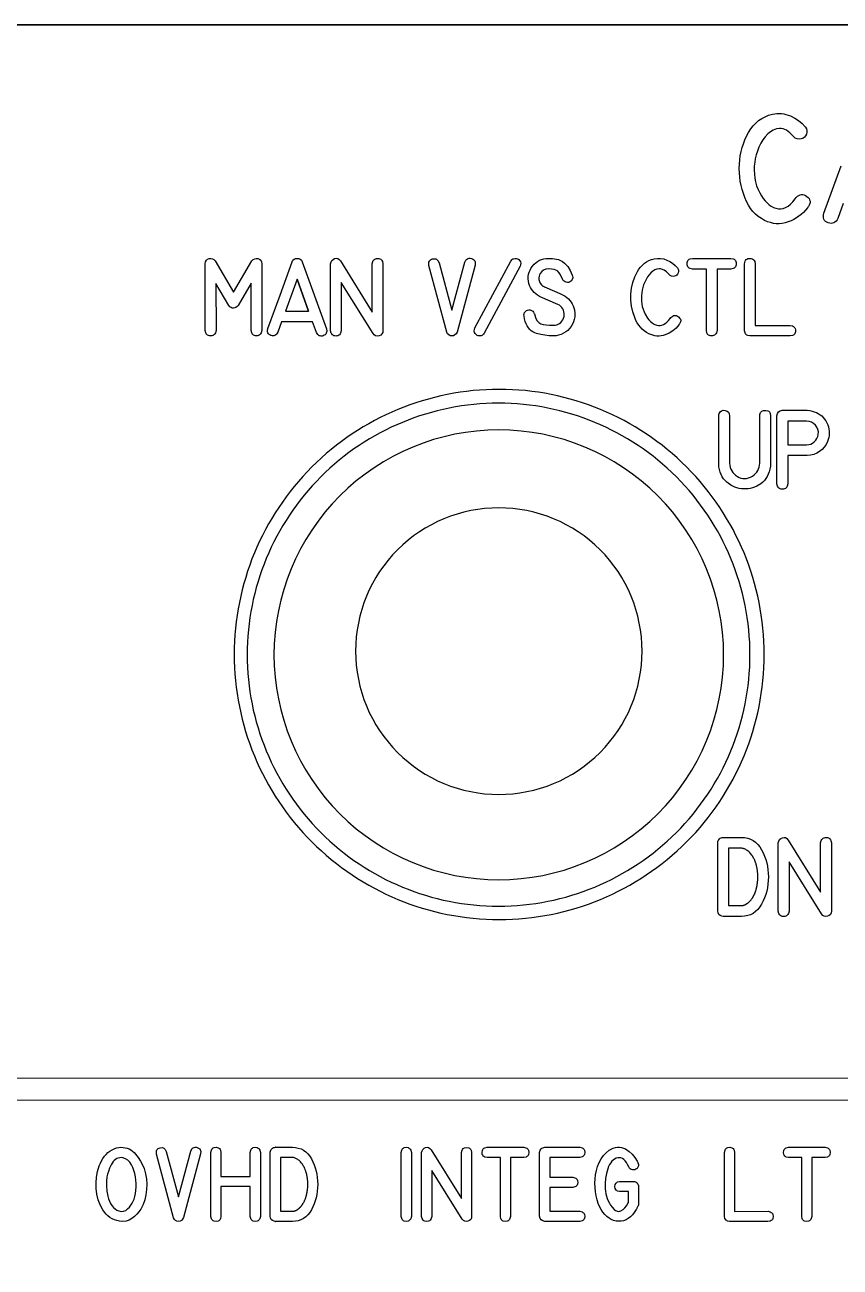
# Model space of a CAD drawing. Extents: x 27 to 704, y 10 to 614.
# Drawn here: x 385.4 to 419.2, y 89.8 to 141.4 of the extents above; entities that cross this region are included whole.
import ezdxf

# ---------------------------------------------------------------- set-up
doc = ezdxf.new("R2010")
doc.units = 0
for name, color, linetype in [('_BACKPANEL', 5, 'CONTINUOUS'), ('_ENGRAVING', 105, 'CONTINUOUS'), ('_TOPLAYER', 1, 'CONTINUOUS')]:
    doc.layers.add(name, color=color, linetype=linetype)

msp = doc.modelspace()

# ---------------------------------------------------------------- linework, layer by layer
at = {"layer": '_BACKPANEL'}
msp.add_lwpolyline([(526.256, 141.41), (526.256, 136.704), (526.256, 127.292), (526.256, 117.879), (526.256, 19.048), (526.256, 9.635), (203.984, 9.635), (203.984, 19.048), (203.984, 117.879), (203.984, 127.292), (203.984, 136.704), (203.984, 141.41)], close=True, dxfattribs=at)
msp.add_lwpolyline([(405.056, 121.357, 0.414214), (399.106, 115.407, 0.414214), (405.056, 109.457, 0.414214), (411.006, 115.407, 0.414214)], format="xyb", close=True, dxfattribs=at)
at = {"layer": '_ENGRAVING'}
for points in [[(417.915, 133.873), (417.895, 133.844), (417.884, 133.828), (417.875, 133.815), (417.796, 133.715), (417.71, 133.623), (417.619, 133.538), (417.522, 133.461), (417.418, 133.392), (417.309, 133.329), (417.194, 133.274), (417.073, 133.227), (416.949, 133.189), (416.826, 133.165), (416.703, 133.154), (416.58, 133.155), (416.458, 133.169), (416.336, 133.197), (416.215, 133.237), (416.095, 133.29), (415.959, 133.366), (415.833, 133.454), (415.716, 133.554), (415.609, 133.666), (415.511, 133.791), (415.422, 133.927), (415.343, 134.076), (415.272, 134.236), (415.212, 134.404), (415.16, 134.573), (415.118, 134.744), (415.085, 134.917), (415.061, 135.091), (415.047, 135.267), (415.042, 135.444), (415.047, 135.623), (415.061, 135.801), (415.085, 135.975), (415.118, 136.146), (415.16, 136.313), (415.212, 136.477), (415.274, 136.636), (415.345, 136.793), (415.426, 136.945), (415.517, 137.089), (415.617, 137.218), (415.727, 137.333), (415.846, 137.435), (415.975, 137.522), (416.114, 137.595), (416.262, 137.654), (416.42, 137.699), (416.514, 137.717), (416.608, 137.727), (416.701, 137.73), (416.795, 137.725), (416.888, 137.712), (416.981, 137.691), (417.168, 137.627), (417.346, 137.539), (417.507, 137.435), (417.651, 137.315), (417.779, 137.179), (417.79, 137.164), (417.831, 137.095), (417.852, 137.023), (417.853, 136.948), (417.833, 136.87), (417.796, 136.798), (417.747, 136.741), (417.686, 136.698), (417.612, 136.671), (417.528, 136.66), (417.447, 136.674), (417.369, 136.712), (417.295, 136.773), (417.147, 136.925), (417.074, 136.983), (417.002, 137.031), (416.93, 137.067), (416.859, 137.092), (416.789, 137.106), (416.719, 137.108), (416.585, 137.089), (416.457, 137.044), (416.337, 136.975), (416.224, 136.88), (416.119, 136.766), (416.024, 136.636), (415.937, 136.491), (415.86, 136.331), (415.795, 136.167), (415.743, 136.007), (415.706, 135.853), (415.682, 135.704), (415.667, 135.541), (415.664, 135.378), (415.671, 135.214), (415.69, 135.05), (415.72, 134.887), (415.764, 134.73), (415.821, 134.578), (415.892, 134.43), (415.961, 134.309), (416.034, 134.2), (416.112, 134.102), (416.194, 134.017), (416.281, 133.943), (416.372, 133.881), (416.467, 133.831), (416.566, 133.793), (416.668, 133.771), (416.769, 133.77), (416.869, 133.788), (416.969, 133.827), (417.068, 133.885), (417.167, 133.964), (417.265, 134.063), (417.362, 134.183), (417.404, 134.241), (417.457, 134.292), (417.511, 134.331), (417.565, 134.356), (417.62, 134.369), (417.676, 134.368), (417.732, 134.355), (417.789, 134.328), (417.847, 134.289), (417.899, 134.242), (417.939, 134.194), (417.966, 134.144), (417.981, 134.093), (417.983, 134.04), (417.973, 133.986), (417.95, 133.93)], [(395.211, 128.714), (395.184, 128.618), (395.164, 128.58), (395.138, 128.549), (395.108, 128.525), (395.073, 128.508), (395.033, 128.498), (394.989, 128.495), (394.944, 128.498), (394.904, 128.509), (394.869, 128.526), (394.839, 128.55), (394.814, 128.581), (394.794, 128.618), (394.768, 128.714), (394.768, 130.679), (394.228, 129.756), (394.183, 129.71), (394.136, 129.677), (394.087, 129.656), (394.035, 129.647), (393.983, 129.652), (393.935, 129.672), (393.889, 129.706), (393.845, 129.756), (393.309, 130.675), (393.311, 128.714), (393.287, 128.618), (393.267, 128.581), (393.241, 128.55), (393.21, 128.526), (393.173, 128.509), (393.131, 128.499), (393.083, 128.496), (393.036, 128.5), (392.994, 128.51), (392.958, 128.527), (392.928, 128.551), (392.903, 128.582), (392.885, 128.619), (392.865, 128.714), (392.865, 131.493), (392.88, 131.574), (392.911, 131.637), (392.959, 131.682), (393.024, 131.709), (393.095, 131.716), (393.161, 131.702), (393.222, 131.666), (393.279, 131.609), (394.036, 130.308), (394.801, 131.609), (394.857, 131.666), (394.918, 131.702), (394.983, 131.716), (395.053, 131.708), (395.117, 131.681), (395.165, 131.636), (395.196, 131.574), (395.211, 131.493)], [(395.464, 128.797), (395.968, 130.184), (396.474, 131.571), (396.506, 131.634), (396.551, 131.679), (396.609, 131.707), (396.68, 131.716), (396.751, 131.708), (396.809, 131.681), (396.855, 131.635), (396.888, 131.571), (397.896, 128.79), (397.906, 128.688), (397.899, 128.645), (397.886, 128.607), (397.866, 128.574), (397.838, 128.545), (397.803, 128.522), (397.761, 128.503), (397.717, 128.491), (397.675, 128.487), (397.636, 128.492), (397.599, 128.504), (397.565, 128.525), (397.534, 128.553), (397.479, 128.635), (397.317, 129.085), (396.035, 129.085), (395.878, 128.646), (395.822, 128.564), (395.79, 128.535), (395.756, 128.515), (395.718, 128.503), (395.679, 128.499), (395.636, 128.504), (395.591, 128.517), (395.549, 128.536), (395.514, 128.56), (395.486, 128.588), (395.466, 128.621), (395.454, 128.658), (395.45, 128.7)], [(400.242, 128.711), (400.232, 128.636), (400.202, 128.576), (400.152, 128.531), (400.082, 128.501), (400.006, 128.49), (399.94, 128.502), (399.883, 128.537), (399.834, 128.594), (398.512, 130.714), (398.512, 128.711), (398.485, 128.615), (398.465, 128.577), (398.439, 128.546), (398.409, 128.522), (398.374, 128.504), (398.334, 128.494), (398.29, 128.491), (398.245, 128.494), (398.205, 128.504), (398.17, 128.522), (398.14, 128.546), (398.115, 128.577), (398.095, 128.615), (398.069, 128.711), (398.069, 131.49), (398.088, 131.564), (398.122, 131.625), (398.172, 131.672), (398.236, 131.705), (398.305, 131.719), (398.368, 131.707), (398.425, 131.67), (398.476, 131.608), (399.798, 129.485), (399.798, 131.49), (399.823, 131.588), (399.844, 131.626), (399.87, 131.658), (399.901, 131.682), (399.938, 131.699), (399.98, 131.709), (400.027, 131.712), (400.074, 131.708), (400.115, 131.697), (400.15, 131.68), (400.18, 131.655), (400.204, 131.624), (400.222, 131.586), (400.242, 131.49)], [(402.146, 131.419), (402.145, 131.52), (402.155, 131.562), (402.171, 131.599), (402.195, 131.631), (402.225, 131.657), (402.262, 131.677), (402.306, 131.693), (402.352, 131.701), (402.394, 131.702), (402.433, 131.694), (402.468, 131.678), (402.5, 131.654), (402.529, 131.622), (402.576, 131.534), (403.106, 129.57), (403.64, 131.553), (403.687, 131.642), (403.716, 131.674), (403.749, 131.698), (403.785, 131.713), (403.825, 131.719), (403.869, 131.718), (403.916, 131.708), (403.962, 131.691), (404, 131.669), (404.03, 131.643), (404.053, 131.611), (404.068, 131.575), (404.075, 131.534), (404.068, 131.438), (403.319, 128.657), (403.282, 128.586), (403.234, 128.536), (403.176, 128.505), (403.108, 128.495), (403.039, 128.504), (402.98, 128.533), (402.931, 128.582), (402.892, 128.651)], [(405.552, 131.601), (405.604, 131.669), (405.634, 131.689), (405.666, 131.701), (405.74, 131.716), (405.795, 131.71), (405.844, 131.692), (405.888, 131.661), (405.928, 131.619), (405.956, 131.568), (405.967, 131.512), (405.96, 131.453), (405.936, 131.389), (404.45, 128.607), (404.424, 128.57), (404.383, 128.532), (404.326, 128.503), (404.254, 128.494), (404.2, 128.5), (404.152, 128.518), (404.11, 128.549), (404.073, 128.591), (404.047, 128.643), (404.037, 128.699), (404.041, 128.76), (404.06, 128.826)], [(407.682, 130.209), (407.707, 130.198), (407.735, 130.184), (407.76, 130.17), (407.785, 130.155), (407.811, 130.14), (407.885, 130.086), (407.952, 130.028), (408.011, 129.964), (408.063, 129.896), (408.107, 129.822), (408.144, 129.744), (408.174, 129.661), (408.196, 129.573), (408.213, 129.43), (408.209, 129.282), (408.19, 129.177), (408.159, 129.076), (408.115, 128.979), (408.058, 128.886), (407.992, 128.801), (407.917, 128.725), (407.835, 128.66), (407.745, 128.605), (407.642, 128.559), (407.538, 128.525), (407.432, 128.505), (407.324, 128.498), (407.144, 128.504), (406.968, 128.522), (406.795, 128.551), (406.627, 128.592), (406.547, 128.62), (406.473, 128.659), (406.405, 128.706), (406.343, 128.764), (406.287, 128.832), (406.237, 128.909), (406.192, 128.996), (406.154, 129.093), (406.125, 129.2), (406.103, 129.31), (406.098, 129.365), (406.106, 129.417), (406.126, 129.465), (406.159, 129.51), (406.201, 129.547), (406.248, 129.57), (406.3, 129.58), (406.357, 129.576), (406.414, 129.557), (406.462, 129.525), (406.501, 129.48), (406.53, 129.422), (406.535, 129.408), (406.579, 129.254), (406.638, 129.135), (406.673, 129.089), (406.711, 129.051), (406.753, 129.021), (406.798, 129), (406.901, 128.972), (407.023, 128.952), (407.163, 128.942), (407.321, 128.941), (407.395, 128.945), (407.463, 128.959), (407.525, 128.981), (407.581, 129.013), (407.631, 129.054), (407.675, 129.103), (407.713, 129.162), (407.745, 129.23), (407.764, 129.295), (407.774, 129.362), (407.772, 129.429), (407.76, 129.498), (407.739, 129.565), (407.709, 129.626), (407.67, 129.681), (407.623, 129.731), (407.571, 129.769), (407.504, 129.804), (406.775, 130.124), (406.752, 130.136), (406.667, 130.186), (406.59, 130.241), (406.522, 130.3), (406.462, 130.365), (406.411, 130.435), (406.368, 130.509), (406.334, 130.589), (406.308, 130.673), (406.287, 130.772), (406.278, 130.869), (406.279, 130.964), (406.292, 131.055), (406.316, 131.144), (406.351, 131.231), (406.398, 131.315), (406.455, 131.396), (406.521, 131.471), (406.591, 131.536), (406.667, 131.591), (406.747, 131.636), (406.833, 131.671), (406.923, 131.696), (407.018, 131.711), (407.118, 131.716), (407.291, 131.712), (407.455, 131.681), (407.534, 131.661), (407.614, 131.63), (407.707, 131.579), (407.789, 131.52), (407.859, 131.451), (407.918, 131.375), (408.018, 131.206), (408.108, 131.024), (408.122, 130.983), (408.127, 130.909), (408.106, 130.843), (408.067, 130.783), (408.034, 130.755), (407.992, 130.731), (407.948, 130.717), (407.903, 130.714), (407.855, 130.72), (407.809, 130.736), (407.769, 130.763), (407.734, 130.799), (407.705, 130.846), (407.618, 131.033), (407.562, 131.12), (407.488, 131.191), (407.421, 131.228), (407.35, 131.254), (407.247, 131.271), (407.103, 131.276), (407.003, 131.263), (406.917, 131.228), (406.842, 131.172), (406.78, 131.093), (406.748, 131.034), (406.728, 130.972), (406.72, 130.906), (406.723, 130.837), (406.742, 130.754), (406.775, 130.682), (406.824, 130.619), (406.887, 130.566), (406.901, 130.556), (406.919, 130.546), (406.936, 130.538), (406.955, 130.53)], [(412.564, 128.997), (412.55, 128.977), (412.542, 128.966), (412.535, 128.956), (412.419, 128.821), (412.286, 128.707), (412.136, 128.614), (411.97, 128.542), (411.882, 128.515), (411.795, 128.498), (411.709, 128.49), (411.622, 128.491), (411.536, 128.501), (411.45, 128.521), (411.365, 128.549), (411.28, 128.587), (411.184, 128.64), (411.095, 128.702), (411.013, 128.773), (410.937, 128.852), (410.868, 128.939), (410.806, 129.036), (410.75, 129.14), (410.7, 129.254), (410.621, 129.491), (410.568, 129.733), (410.541, 129.98), (410.541, 130.232), (410.568, 130.48), (410.621, 130.718), (410.701, 130.946), (410.809, 131.164), (410.872, 131.265), (410.943, 131.356), (411.02, 131.438), (411.105, 131.509), (411.196, 131.571), (411.293, 131.622), (411.398, 131.664), (411.51, 131.696), (411.642, 131.716), (411.774, 131.714), (411.905, 131.69), (412.037, 131.645), (412.162, 131.583), (412.276, 131.51), (412.378, 131.425), (412.468, 131.329), (412.476, 131.318), (412.505, 131.27), (412.519, 131.219), (412.52, 131.166), (412.506, 131.111), (412.48, 131.06), (412.445, 131.02), (412.402, 130.99), (412.35, 130.97), (412.29, 130.963), (412.233, 130.973), (412.179, 130.999), (412.126, 131.043), (412.022, 131.15), (411.919, 131.225), (411.819, 131.268), (411.769, 131.277), (411.72, 131.279), (411.625, 131.265), (411.536, 131.234), (411.451, 131.185), (411.371, 131.118), (411.297, 131.037), (411.23, 130.946), (411.169, 130.844), (411.115, 130.731), (411.068, 130.615), (411.032, 130.503), (411.005, 130.394), (410.989, 130.289), (410.978, 130.174), (410.976, 130.059), (410.981, 129.943), (410.994, 129.827), (411.016, 129.713), (411.047, 129.602), (411.087, 129.495), (411.137, 129.391), (411.237, 129.228), (411.292, 129.159), (411.35, 129.099), (411.411, 129.047), (411.475, 129.003), (411.542, 128.968), (411.613, 128.941), (411.684, 128.926), (411.755, 128.925), (411.826, 128.938), (411.896, 128.965), (411.966, 129.006), (412.036, 129.062), (412.105, 129.132), (412.174, 129.216), (412.203, 129.257), (412.278, 129.32), (412.317, 129.338), (412.355, 129.347), (412.395, 129.347), (412.435, 129.337), (412.475, 129.319), (412.516, 129.291), (412.58, 129.224), (412.6, 129.189), (412.61, 129.152), (412.612, 129.115), (412.604, 129.077)], [(413.677, 128.714), (413.677, 131.273), (413.1, 131.273), (413.003, 131.293), (412.966, 131.312), (412.935, 131.336), (412.911, 131.367), (412.894, 131.403), (412.884, 131.446), (412.88, 131.494), (412.884, 131.542), (412.894, 131.584), (412.912, 131.62), (412.936, 131.651), (412.966, 131.676), (413.004, 131.695), (413.1, 131.716), (414.697, 131.716), (414.792, 131.696), (414.829, 131.677), (414.86, 131.652), (414.884, 131.621), (414.901, 131.584), (414.911, 131.542), (414.915, 131.494), (414.912, 131.445), (414.901, 131.403), (414.884, 131.366), (414.861, 131.336), (414.83, 131.311), (414.792, 131.292), (414.697, 131.273), (414.121, 131.273), (414.121, 128.714), (414.093, 128.617), (414.071, 128.578), (414.045, 128.547), (414.013, 128.523), (413.977, 128.506), (413.935, 128.497), (413.889, 128.494), (413.843, 128.498), (413.802, 128.509), (413.767, 128.526), (413.738, 128.55), (413.714, 128.581), (413.696, 128.619)], [(415.483, 128.492), (415.396, 128.511), (415.36, 128.529), (415.33, 128.553), (415.305, 128.584), (415.284, 128.62), (415.259, 128.711), (415.259, 131.493), (415.286, 131.592), (415.307, 131.63), (415.333, 131.662), (415.364, 131.686), (415.401, 131.703), (415.442, 131.713), (415.489, 131.715), (415.535, 131.711), (415.576, 131.7), (415.611, 131.682), (415.641, 131.658), (415.665, 131.627), (415.683, 131.589), (415.703, 131.493), (415.703, 128.931), (417.155, 128.933), (417.253, 128.909), (417.291, 128.889), (417.322, 128.864), (417.346, 128.833), (417.363, 128.796), (417.373, 128.754), (417.376, 128.707), (417.372, 128.66), (417.361, 128.618), (417.344, 128.583), (417.319, 128.553), (417.288, 128.529), (417.25, 128.511), (417.154, 128.492)], [(397.157, 129.528), (396.678, 130.849), (396.197, 129.528)], [(396.678, 130.849), (397.157, 129.528)], [(416.344, 123.211), (416.344, 123.179), (416.337, 123.083), (416.316, 122.964), (416.287, 122.854), (416.249, 122.752), (416.203, 122.657), (416.149, 122.571), (416.086, 122.493), (416.015, 122.423), (415.936, 122.36), (415.766, 122.26), (415.679, 122.221), (415.59, 122.19), (415.5, 122.166), (415.409, 122.151), (415.316, 122.143), (415.222, 122.143), (415.129, 122.15), (415.037, 122.166), (414.947, 122.189), (414.859, 122.219), (414.774, 122.258), (414.69, 122.304), (414.529, 122.419), (414.455, 122.488), (414.39, 122.564), (414.333, 122.648), (414.286, 122.739), (414.248, 122.838), (414.219, 122.944), (414.199, 123.058), (414.187, 123.179), (414.187, 123.211), (414.187, 125.183), (414.192, 125.229), (414.205, 125.269), (414.25, 125.341), (414.307, 125.387), (414.377, 125.407), (414.46, 125.402), (414.538, 125.375), (414.594, 125.33), (414.627, 125.266), (414.638, 125.183), (414.638, 123.211), (414.649, 123.122), (414.668, 123.038), (414.695, 122.961), (414.731, 122.889), (414.776, 122.823), (414.83, 122.763), (414.892, 122.709), (414.962, 122.66), (415.038, 122.621), (415.114, 122.593), (415.192, 122.577), (415.27, 122.573), (415.349, 122.581), (415.43, 122.601), (415.511, 122.633), (415.593, 122.676), (415.663, 122.724), (415.722, 122.777), (415.772, 122.837), (415.812, 122.904), (415.843, 122.975), (415.867, 123.05), (415.884, 123.128), (415.894, 123.211), (415.894, 125.183), (415.897, 125.226), (415.926, 125.311), (415.949, 125.344), (415.976, 125.369), (416.009, 125.388), (416.047, 125.4), (416.139, 125.404), (416.229, 125.383), (416.264, 125.364), (416.293, 125.339), (416.315, 125.309), (416.331, 125.272), (416.344, 125.183)], [(417.837, 125.407), (417.867, 125.407), (417.968, 125.396), (418.064, 125.377), (418.156, 125.349), (418.245, 125.314), (418.325, 125.272), (418.398, 125.224), (418.466, 125.17), (418.528, 125.109), (418.583, 125.042), (418.633, 124.969), (418.676, 124.89), (418.714, 124.804), (418.744, 124.715), (418.765, 124.628), (418.778, 124.54), (418.782, 124.453), (418.777, 124.367), (418.763, 124.281), (418.741, 124.196), (418.71, 124.111), (418.647, 123.985), (418.57, 123.873), (418.479, 123.776), (418.374, 123.693), (418.259, 123.626), (418.136, 123.575), (418.006, 123.541), (417.867, 123.524), (417.837, 123.523), (417.059, 123.523), (417.059, 122.356), (417.034, 122.258), (417.014, 122.219), (416.988, 122.187), (416.957, 122.163), (416.921, 122.145), (416.879, 122.134), (416.832, 122.131), (416.785, 122.134), (416.744, 122.145), (416.708, 122.163), (416.677, 122.187), (416.651, 122.219), (416.631, 122.258), (416.607, 122.356), (416.607, 125.183), (416.629, 125.271), (416.672, 125.338), (416.734, 125.383), (416.818, 125.407), (416.832, 125.407)], [(417.837, 124.956), (417.059, 124.956), (417.059, 123.975), (417.837, 123.975), (417.925, 123.983), (418.009, 124.006), (418.087, 124.044), (418.159, 124.097), (418.222, 124.161), (418.27, 124.234), (418.304, 124.313), (418.323, 124.401), (418.327, 124.508), (418.308, 124.608), (418.267, 124.702), (418.205, 124.789), (418.127, 124.862), (418.039, 124.914), (417.943, 124.946)], [(414.375, 107.672), (415.129, 107.672), (415.265, 107.664), (415.392, 107.64), (415.511, 107.6), (415.621, 107.544), (415.722, 107.472), (415.814, 107.384), (415.897, 107.28), (415.971, 107.16), (416.037, 107.03), (416.094, 106.897), (416.142, 106.761), (416.182, 106.621), (416.212, 106.479), (416.234, 106.333), (416.247, 106.184), (416.252, 106.032), (416.247, 105.88), (416.234, 105.731), (416.212, 105.585), (416.181, 105.443), (416.142, 105.303), (416.094, 105.167), (416.037, 105.034), (415.971, 104.905), (415.896, 104.784), (415.813, 104.68), (415.721, 104.592), (415.62, 104.52), (415.51, 104.464), (415.392, 104.424), (415.265, 104.4), (415.129, 104.392), (414.375, 104.392), (414.378, 104.392), (414.375, 104.392), (414.317, 104.402), (414.244, 104.43), (414.192, 104.476), (414.162, 104.539), (414.152, 104.619), (414.15, 104.619), (414.152, 107.448), (414.15, 107.461), (414.157, 107.503), (414.17, 107.542), (414.191, 107.578), (414.22, 107.61), (414.254, 107.637), (414.292, 107.657), (414.332, 107.668), (414.376, 107.672)], [(418.872, 104.613), (418.862, 104.537), (418.831, 104.475), (418.781, 104.43), (418.709, 104.399), (418.633, 104.388), (418.565, 104.4), (418.507, 104.436), (418.457, 104.495), (417.112, 106.652), (417.112, 104.613), (417.084, 104.515), (417.063, 104.476), (417.038, 104.445), (417.007, 104.42), (416.971, 104.403), (416.931, 104.392), (416.885, 104.389), (416.84, 104.392), (416.799, 104.403), (416.764, 104.42), (416.733, 104.445), (416.708, 104.476), (416.687, 104.515), (416.66, 104.613), (416.66, 107.441), (416.68, 107.518), (416.715, 107.58), (416.765, 107.627), (416.831, 107.661), (416.901, 107.675), (416.965, 107.663), (417.023, 107.625), (417.075, 107.562), (418.42, 105.401), (418.42, 107.441), (418.446, 107.542), (418.467, 107.581), (418.494, 107.613), (418.526, 107.637), (418.563, 107.655), (418.605, 107.665), (418.653, 107.668), (418.701, 107.664), (418.743, 107.653), (418.779, 107.635), (418.809, 107.61), (418.834, 107.578), (418.852, 107.54), (418.872, 107.441)], [(415.129, 104.844), (415.135, 104.844), (415.143, 104.844), (415.149, 104.844), (415.156, 104.845), (415.163, 104.846), (415.172, 104.847), (415.179, 104.848), (415.187, 104.848), (415.193, 104.849), (415.201, 104.85), (415.214, 104.853), (415.22, 104.856), (415.228, 104.86), (415.236, 104.86), (415.244, 104.863), (415.251, 104.864), (415.259, 104.868), (415.273, 104.874), (415.289, 104.88), (415.296, 104.883), (415.304, 104.887), (415.316, 104.895), (415.332, 104.903), (415.339, 104.907), (415.347, 104.913), (415.361, 104.922), (415.368, 104.926), (415.377, 104.932), (415.384, 104.937), (415.392, 104.943), (415.398, 104.947), (415.406, 104.953), (415.422, 104.965), (415.435, 104.978), (415.441, 104.985), (415.449, 104.993), (415.456, 104.999), (415.464, 105.007), (415.478, 105.02), (415.485, 105.026), (415.493, 105.034), (415.499, 105.041), (415.507, 105.05), (415.52, 105.066), (415.534, 105.084), (415.547, 105.102), (415.553, 105.11), (415.561, 105.119), (415.567, 105.129), (415.574, 105.138), (415.58, 105.149), (415.587, 105.159), (415.6, 105.178), (415.606, 105.189), (415.613, 105.199), (415.618, 105.21), (415.626, 105.22), (415.635, 105.241), (415.641, 105.252), (415.648, 105.265), (415.654, 105.275), (415.661, 105.287), (415.665, 105.299), (415.67, 105.311), (415.682, 105.335), (415.693, 105.361), (415.697, 105.373), (415.702, 105.387), (415.706, 105.399), (415.712, 105.414), (415.72, 105.439), (415.724, 105.452), (415.73, 105.467), (415.738, 105.494), (415.747, 105.521), (415.75, 105.535), (415.754, 105.55), (415.757, 105.564), (415.762, 105.579), (415.764, 105.591), (415.768, 105.606), (415.773, 105.636), (415.775, 105.65), (415.779, 105.665), (415.781, 105.679), (415.784, 105.694), (415.789, 105.725), (415.791, 105.739), (415.795, 105.755), (415.798, 105.785), (415.799, 105.799), (415.802, 105.816), (415.805, 105.846), (415.807, 105.877), (415.808, 105.909), (415.81, 105.939), (415.811, 105.954), (415.813, 105.971), (415.814, 105.985), (415.815, 106.002), (415.815, 106.016), (415.815, 106.032), (415.815, 106.047), (415.815, 106.062), (415.814, 106.078), (415.813, 106.095), (415.813, 106.109), (415.813, 106.125), (415.81, 106.157), (415.808, 106.186), (415.805, 106.219), (415.803, 106.248), (415.8, 106.279), (415.798, 106.293), (415.797, 106.309), (415.79, 106.34), (415.787, 106.353), (415.786, 106.368), (415.781, 106.399), (415.776, 106.429), (415.768, 106.458), (415.763, 106.485), (415.758, 106.499), (415.755, 106.514), (415.75, 106.528), (415.747, 106.543), (415.739, 106.57), (415.731, 106.597), (415.726, 106.609), (415.722, 106.623), (415.712, 106.65), (415.702, 106.676), (415.697, 106.688), (415.693, 106.702), (415.686, 106.713), (415.682, 106.726), (415.67, 106.75), (415.661, 106.772), (415.65, 106.796), (415.643, 106.806), (415.638, 106.817), (415.626, 106.839), (415.613, 106.86), (415.606, 106.871), (415.6, 106.881), (415.587, 106.9), (415.581, 106.91), (415.576, 106.919), (415.549, 106.956), (415.523, 106.991), (415.494, 107.023), (415.465, 107.054), (415.438, 107.081), (415.408, 107.105), (415.377, 107.129), (415.347, 107.15), (415.318, 107.168), (415.289, 107.182), (415.259, 107.193), (415.228, 107.204), (415.214, 107.208), (415.201, 107.214), (415.172, 107.219), (415.143, 107.22), (415.135, 107.22), (415.129, 107.22), (414.6, 107.22), (414.6, 104.844)], [(390.324, 93.921), (390.383, 93.711), (390.42, 93.497), (390.435, 93.279), (390.429, 93.057), (390.401, 92.838), (390.35, 92.629), (390.278, 92.429), (390.183, 92.239), (390.11, 92.129), (390.025, 92.027), (389.927, 91.933), (389.818, 91.849), (389.699, 91.781), (389.574, 91.74), (389.443, 91.725), (389.307, 91.736), (389.196, 91.761), (389.092, 91.795), (388.995, 91.84), (388.905, 91.894), (388.821, 91.959), (388.744, 92.033), (388.673, 92.117), (388.609, 92.211), (388.501, 92.414), (388.419, 92.628), (388.363, 92.854), (388.332, 93.091), (388.327, 93.332), (388.347, 93.569), (388.392, 93.804), (388.463, 94.036), (388.507, 94.147), (388.558, 94.25), (388.615, 94.345), (388.678, 94.433), (388.748, 94.512), (388.823, 94.584), (388.905, 94.648), (388.993, 94.704), (389.082, 94.749), (389.174, 94.781), (389.268, 94.8), (389.364, 94.807), (389.454, 94.802), (389.54, 94.789), (389.622, 94.767), (389.7, 94.737), (389.773, 94.698), (389.842, 94.65), (389.907, 94.593), (389.968, 94.528), (390.078, 94.385), (390.174, 94.237), (390.256, 94.082)], [(390.835, 94.523), (390.834, 94.619), (390.843, 94.659), (390.859, 94.695), (390.882, 94.725), (390.91, 94.75), (390.988, 94.784), (391.072, 94.793), (391.109, 94.785), (391.143, 94.77), (391.174, 94.747), (391.201, 94.717), (391.246, 94.632), (391.752, 92.756), (392.262, 94.65), (392.307, 94.736), (392.335, 94.766), (392.366, 94.789), (392.401, 94.803), (392.439, 94.81), (392.481, 94.808), (392.526, 94.798), (392.606, 94.762), (392.635, 94.736), (392.656, 94.707), (392.671, 94.672), (392.678, 94.633), (392.671, 94.541), (391.955, 91.885), (391.92, 91.817), (391.875, 91.768), (391.819, 91.739), (391.754, 91.729), (391.688, 91.738), (391.632, 91.766), (391.585, 91.813), (391.548, 91.879)], [(393.093, 91.936), (393.093, 94.593), (393.119, 94.688), (393.139, 94.725), (393.164, 94.755), (393.194, 94.778), (393.228, 94.794), (393.313, 94.806), (393.396, 94.791), (393.429, 94.774), (393.458, 94.751), (393.48, 94.721), (393.498, 94.685), (393.517, 94.593), (393.517, 93.6), (394.727, 93.6), (394.727, 94.593), (394.752, 94.686), (394.772, 94.722), (394.796, 94.752), (394.825, 94.776), (394.858, 94.792), (394.94, 94.806), (395.021, 94.793), (395.055, 94.776), (395.084, 94.753), (395.108, 94.723), (395.128, 94.687), (395.154, 94.593), (395.154, 91.936), (395.128, 91.843), (395.108, 91.807), (395.084, 91.777), (395.055, 91.754), (395.021, 91.737), (394.94, 91.725), (394.858, 91.738), (394.825, 91.755), (394.796, 91.778), (394.772, 91.807), (394.752, 91.844), (394.727, 91.936), (394.727, 93.173), (393.517, 93.173), (393.517, 91.936), (393.498, 91.845), (393.48, 91.809), (393.458, 91.779), (393.429, 91.756), (393.396, 91.74), (393.313, 91.725), (393.228, 91.737), (393.194, 91.753), (393.164, 91.776), (393.139, 91.806), (393.119, 91.843)], [(395.773, 94.807), (396.481, 94.807), (396.609, 94.799), (396.728, 94.777), (396.84, 94.739), (396.943, 94.686), (397.037, 94.619), (397.124, 94.536), (397.202, 94.438), (397.272, 94.326), (397.333, 94.204), (397.387, 94.079), (397.432, 93.951), (397.469, 93.821), (397.498, 93.687), (397.518, 93.55), (397.531, 93.41), (397.535, 93.267), (397.531, 93.125), (397.518, 92.985), (397.498, 92.848), (397.469, 92.714), (397.432, 92.584), (397.386, 92.456), (397.333, 92.331), (397.271, 92.209), (397.201, 92.097), (397.123, 91.999), (397.036, 91.916), (396.942, 91.849), (396.839, 91.796), (396.728, 91.758), (396.609, 91.736), (396.481, 91.728), (395.773, 91.728), (395.776, 91.728), (395.773, 91.728), (395.719, 91.737), (395.651, 91.764), (395.602, 91.807), (395.573, 91.866), (395.564, 91.942), (395.563, 91.942), (395.564, 94.596), (395.563, 94.608), (395.568, 94.648), (395.581, 94.685), (395.601, 94.718), (395.628, 94.749), (395.66, 94.774), (395.695, 94.792), (395.733, 94.803), (395.775, 94.807)], [(401.423, 91.936), (401.398, 91.843), (401.378, 91.807), (401.353, 91.777), (401.324, 91.754), (401.29, 91.737), (401.209, 91.725), (401.128, 91.738), (401.094, 91.755), (401.065, 91.778), (401.041, 91.807), (401.022, 91.844), (400.996, 91.936), (400.996, 94.593), (401.022, 94.686), (401.041, 94.722), (401.065, 94.752), (401.094, 94.776), (401.128, 94.792), (401.209, 94.806), (401.29, 94.793), (401.324, 94.776), (401.353, 94.753), (401.378, 94.723), (401.398, 94.687), (401.423, 94.593)], [(403.926, 91.936), (403.917, 91.864), (403.888, 91.807), (403.84, 91.764), (403.773, 91.735), (403.701, 91.725), (403.638, 91.736), (403.583, 91.769), (403.537, 91.824), (402.274, 93.849), (402.274, 91.936), (402.248, 91.844), (402.204, 91.778), (402.176, 91.755), (402.142, 91.738), (402.061, 91.725), (401.981, 91.738), (401.948, 91.755), (401.919, 91.778), (401.875, 91.844), (401.85, 91.936), (401.85, 94.59), (401.869, 94.662), (401.902, 94.72), (401.949, 94.765), (402.01, 94.796), (402.076, 94.809), (402.136, 94.798), (402.191, 94.762), (402.24, 94.703), (403.502, 92.675), (403.502, 94.59), (403.527, 94.684), (403.546, 94.721), (403.571, 94.751), (403.601, 94.774), (403.636, 94.79), (403.721, 94.803), (403.805, 94.789), (403.839, 94.772), (403.867, 94.749), (403.89, 94.719), (403.908, 94.682), (403.926, 94.59)], [(405.12, 91.939), (405.12, 94.383), (404.568, 94.383), (404.476, 94.402), (404.44, 94.42), (404.41, 94.444), (404.387, 94.473), (404.371, 94.508), (404.358, 94.594), (404.372, 94.68), (404.388, 94.715), (404.411, 94.744), (404.44, 94.768), (404.476, 94.787), (404.568, 94.807), (406.094, 94.807), (406.184, 94.787), (406.22, 94.769), (406.249, 94.745), (406.272, 94.716), (406.288, 94.681), (406.302, 94.594), (406.289, 94.507), (406.273, 94.472), (406.25, 94.443), (406.221, 94.42), (406.185, 94.402), (406.094, 94.383), (405.543, 94.383), (405.543, 91.939), (405.517, 91.846), (405.496, 91.809), (405.471, 91.779), (405.441, 91.756), (405.406, 91.74), (405.322, 91.728), (405.239, 91.743), (405.206, 91.759), (405.178, 91.782), (405.155, 91.812), (405.138, 91.848)], [(408.419, 94.387), (407.173, 94.387), (407.173, 93.565), (408.123, 93.565), (408.216, 93.54), (408.253, 93.52), (408.283, 93.496), (408.306, 93.467), (408.322, 93.433), (408.335, 93.351), (408.322, 93.269), (408.305, 93.235), (408.282, 93.206), (408.252, 93.182), (408.216, 93.163), (408.123, 93.138), (407.173, 93.138), (407.173, 92.151), (408.419, 92.151), (408.512, 92.126), (408.548, 92.106), (408.578, 92.082), (408.601, 92.053), (408.618, 92.02), (408.631, 91.939), (408.618, 91.858), (408.601, 91.825), (408.578, 91.796), (408.548, 91.772), (408.512, 91.753), (408.419, 91.728), (406.964, 91.728), (406.88, 91.751), (406.817, 91.794), (406.773, 91.857), (406.75, 91.942), (406.75, 94.596), (406.774, 94.684), (406.818, 94.748), (406.847, 94.771), (406.881, 94.789), (406.964, 94.807), (408.419, 94.807), (408.512, 94.787), (408.548, 94.769), (408.578, 94.746), (408.601, 94.716), (408.617, 94.682), (408.63, 94.595), (408.617, 94.509), (408.6, 94.475), (408.577, 94.446), (408.547, 94.423), (408.511, 94.405)], [(410.077, 92.968), (410.063, 92.97), (409.983, 92.991), (409.952, 93.01), (409.926, 93.033), (409.891, 93.096), (409.88, 93.179), (409.891, 93.262), (409.926, 93.324), (409.952, 93.348), (409.983, 93.366), (410.063, 93.388), (410.077, 93.391), (410.09, 93.391), (410.645, 93.391), (410.687, 93.387), (410.726, 93.375), (410.762, 93.356), (410.795, 93.328), (410.822, 93.296), (410.841, 93.26), (410.853, 93.221), (410.857, 93.179), (410.857, 92.417), (410.839, 92.378), (410.828, 92.354), (410.818, 92.331), (410.806, 92.308), (410.794, 92.286), (410.783, 92.263), (410.771, 92.241), (410.758, 92.218), (410.683, 92.102), (410.603, 92.002), (410.519, 91.918), (410.431, 91.849), (410.338, 91.796), (410.241, 91.76), (410.139, 91.739), (410.033, 91.734), (409.927, 91.744), (409.825, 91.768), (409.728, 91.808), (409.635, 91.862), (409.546, 91.93), (409.462, 92.013), (409.382, 92.111), (409.306, 92.223), (409.24, 92.343), (409.184, 92.479), (409.137, 92.628), (409.098, 92.792), (409.07, 92.964), (409.054, 93.137), (409.05, 93.313), (409.058, 93.491), (409.078, 93.667), (409.113, 93.839), (409.161, 94.007), (409.224, 94.17), (409.302, 94.323), (409.397, 94.459), (409.51, 94.579), (409.639, 94.682), (409.726, 94.734), (409.811, 94.773), (409.896, 94.8), (409.981, 94.813), (410.065, 94.813), (410.148, 94.801), (410.231, 94.775), (410.313, 94.737), (410.466, 94.638), (410.599, 94.521), (410.711, 94.386), (410.803, 94.232), (410.815, 94.208), (410.824, 94.187), (410.836, 94.165), (410.853, 94.097), (410.852, 94.035), (410.833, 93.98), (410.797, 93.932), (410.752, 93.896), (410.706, 93.873), (410.658, 93.864), (410.607, 93.868), (410.559, 93.884), (410.517, 93.909), (410.48, 93.944), (410.45, 93.989), (410.404, 94.09), (410.355, 94.176), (410.303, 94.247), (410.248, 94.302), (410.19, 94.342), (410.129, 94.366), (410.064, 94.375), (409.996, 94.369), (409.929, 94.35), (409.866, 94.32), (409.808, 94.279), (409.754, 94.228), (409.704, 94.166), (409.659, 94.093), (409.618, 94.01), (409.581, 93.915), (409.523, 93.719), (409.486, 93.516), (409.47, 93.306), (409.474, 93.088), (409.485, 92.979), (409.503, 92.874), (409.528, 92.772), (409.56, 92.674), (409.6, 92.579), (409.647, 92.488), (409.701, 92.4), (409.763, 92.316), (409.852, 92.221), (409.898, 92.187), (409.943, 92.164), (409.989, 92.151), (410.034, 92.147), (410.08, 92.153), (410.126, 92.169), (410.214, 92.219), (410.292, 92.287), (410.36, 92.373), (410.418, 92.477), (410.435, 92.51), (410.435, 92.968)], [(414.639, 91.727), (414.556, 91.744), (414.522, 91.762), (414.493, 91.785), (414.449, 91.849), (414.425, 91.936), (414.425, 94.593), (414.451, 94.688), (414.471, 94.725), (414.496, 94.755), (414.526, 94.778), (414.561, 94.794), (414.645, 94.806), (414.728, 94.791), (414.762, 94.774), (414.79, 94.751), (414.813, 94.721), (414.83, 94.685), (414.849, 94.593), (414.849, 92.146), (416.237, 92.148), (416.33, 92.125), (416.366, 92.106), (416.396, 92.082), (416.419, 92.052), (416.435, 92.017), (416.448, 91.932), (416.434, 91.847), (416.417, 91.813), (416.393, 91.785), (416.364, 91.762), (416.327, 91.745), (416.235, 91.727)], [(417.637, 91.939), (417.637, 94.383), (417.086, 94.383), (416.994, 94.402), (416.958, 94.42), (416.928, 94.444), (416.905, 94.473), (416.889, 94.508), (416.876, 94.594), (416.89, 94.68), (416.906, 94.715), (416.929, 94.744), (416.958, 94.768), (416.994, 94.787), (417.086, 94.807), (418.612, 94.807), (418.702, 94.787), (418.738, 94.769), (418.767, 94.745), (418.79, 94.716), (418.806, 94.681), (418.82, 94.594), (418.807, 94.507), (418.791, 94.472), (418.768, 94.443), (418.739, 94.42), (418.703, 94.402), (418.612, 94.383), (418.061, 94.383), (418.061, 91.939), (418.035, 91.846), (418.014, 91.809), (417.989, 91.779), (417.959, 91.756), (417.924, 91.74), (417.84, 91.728), (417.757, 91.743), (417.724, 91.759), (417.696, 91.782), (417.673, 91.812), (417.656, 91.848)], [(389.376, 94.38), (389.309, 94.375), (389.246, 94.361), (389.187, 94.338), (389.133, 94.305), (389.083, 94.264), (389.037, 94.212), (388.995, 94.152), (388.957, 94.082), (388.893, 93.939), (388.841, 93.806), (388.803, 93.685), (388.778, 93.574), (388.758, 93.405), (388.757, 93.203), (388.776, 92.986), (388.82, 92.772), (388.851, 92.668), (388.889, 92.57), (388.934, 92.477), (388.987, 92.389), (389.046, 92.311), (389.115, 92.247), (389.192, 92.198), (389.278, 92.163), (389.38, 92.143), (389.474, 92.15), (389.561, 92.185), (389.641, 92.246), (389.713, 92.322), (389.775, 92.4), (389.828, 92.481), (389.872, 92.564), (389.909, 92.657), (389.939, 92.764), (389.963, 92.884), (389.981, 93.018), (389.991, 93.158), (389.992, 93.299), (389.984, 93.439), (389.967, 93.579), (389.941, 93.716), (389.904, 93.846), (389.857, 93.969), (389.8, 94.084), (389.731, 94.187), (389.649, 94.268), (389.553, 94.33), (389.445, 94.371)], [(396.481, 92.152), (396.487, 92.152), (396.495, 92.152), (396.5, 92.153), (396.507, 92.154), (396.513, 92.154), (396.522, 92.155), (396.528, 92.156), (396.535, 92.157), (396.541, 92.157), (396.549, 92.158), (396.561, 92.161), (396.567, 92.163), (396.574, 92.167), (396.581, 92.168), (396.589, 92.17), (396.595, 92.172), (396.603, 92.175), (396.616, 92.181), (396.631, 92.187), (396.637, 92.189), (396.645, 92.193), (396.657, 92.2), (396.672, 92.208), (396.678, 92.212), (396.686, 92.217), (396.699, 92.226), (396.706, 92.23), (396.714, 92.235), (396.72, 92.239), (396.728, 92.245), (396.734, 92.249), (396.741, 92.254), (396.756, 92.266), (396.768, 92.278), (396.774, 92.284), (396.782, 92.292), (396.788, 92.298), (396.795, 92.305), (396.809, 92.318), (396.815, 92.324), (396.822, 92.331), (396.828, 92.338), (396.836, 92.346), (396.848, 92.361), (396.861, 92.378), (396.873, 92.394), (396.879, 92.402), (396.887, 92.411), (396.892, 92.42), (396.899, 92.429), (396.904, 92.439), (396.911, 92.448), (396.923, 92.466), (396.928, 92.476), (396.935, 92.486), (396.94, 92.496), (396.947, 92.505), (396.956, 92.525), (396.961, 92.535), (396.968, 92.547), (396.973, 92.557), (396.98, 92.569), (396.984, 92.579), (396.989, 92.591), (397, 92.614), (397.01, 92.638), (397.014, 92.649), (397.019, 92.662), (397.023, 92.674), (397.028, 92.687), (397.036, 92.711), (397.04, 92.723), (397.045, 92.737), (397.052, 92.762), (397.061, 92.788), (397.064, 92.801), (397.067, 92.815), (397.07, 92.828), (397.075, 92.842), (397.077, 92.853), (397.081, 92.868), (397.085, 92.896), (397.088, 92.909), (397.091, 92.923), (397.093, 92.936), (397.096, 92.95), (397.1, 92.979), (397.103, 92.992), (397.106, 93.007), (397.109, 93.036), (397.11, 93.049), (397.112, 93.065), (397.115, 93.093), (397.117, 93.122), (397.118, 93.152), (397.12, 93.18), (397.121, 93.195), (397.123, 93.21), (397.124, 93.223), (397.124, 93.239), (397.124, 93.252), (397.124, 93.267), (397.124, 93.282), (397.124, 93.296), (397.124, 93.31), (397.123, 93.326), (397.123, 93.34), (397.123, 93.355), (397.12, 93.385), (397.118, 93.412), (397.115, 93.443), (397.114, 93.47), (397.111, 93.499), (397.109, 93.512), (397.108, 93.528), (397.102, 93.556), (397.099, 93.569), (397.097, 93.583), (397.093, 93.612), (397.088, 93.64), (397.081, 93.667), (397.076, 93.693), (397.072, 93.706), (397.069, 93.72), (397.064, 93.733), (397.061, 93.747), (397.054, 93.773), (397.046, 93.798), (397.041, 93.809), (397.037, 93.822), (397.028, 93.848), (397.019, 93.872), (397.014, 93.883), (397.01, 93.896), (397.004, 93.906), (397, 93.918), (396.989, 93.941), (396.98, 93.962), (396.97, 93.984), (396.964, 93.994), (396.959, 94.004), (396.947, 94.025), (396.935, 94.045), (396.928, 94.054), (396.923, 94.064), (396.911, 94.082), (396.905, 94.091), (396.9, 94.1), (396.875, 94.135), (396.851, 94.168), (396.824, 94.198), (396.797, 94.226), (396.771, 94.252), (396.743, 94.275), (396.714, 94.297), (396.686, 94.317), (396.658, 94.333), (396.631, 94.347), (396.603, 94.357), (396.574, 94.368), (396.561, 94.372), (396.549, 94.377), (396.522, 94.381), (396.495, 94.383), (396.487, 94.383), (396.481, 94.383), (395.985, 94.383), (395.985, 92.152)]]:
    msp.add_lwpolyline(points, close=True, dxfattribs=at)
for points in [[(419.363, 133.998), (419.14, 133.375), (419.103, 133.311), (419.061, 133.258), (419.016, 133.217), (418.967, 133.189), (418.915, 133.171), (418.858, 133.166), (418.798, 133.173), (418.734, 133.191), (418.674, 133.218), (418.624, 133.252), (418.585, 133.293), (418.557, 133.339), (418.54, 133.392), (418.534, 133.451), (418.538, 133.517), (418.553, 133.589), (419.268, 135.556)], [(209.667, 96.759), (520.125, 96.774), (520.215, 96.783), (520.3, 96.81), (520.376, 96.851), (520.442, 96.906), (520.497, 96.973), (520.538, 97.05), (520.564, 97.134), (520.573, 97.225), (520.564, 97.316), (520.537, 97.4), (520.496, 97.476), (520.441, 97.543), (520.375, 97.597), (520.299, 97.639), (520.215, 97.665), (520.125, 97.674), (209.665, 97.66)]]:
    msp.add_lwpolyline(points, dxfattribs=at)
for points in [[(405.073, 126.276, 0.414214), (394.066, 115.27, 0.414214), (405.073, 104.263, 0.414214), (416.079, 115.27, 0.414214)], [(405.045, 125.701, 0.414214), (394.604, 115.259, 0.414214), (405.045, 104.818, 0.414214), (415.487, 115.259, 0.414214)]]:
    msp.add_lwpolyline(points, format="xyb", close=True, dxfattribs=at)
at = {"layer": '_TOPLAYER'}
msp.add_lwpolyline([(523.949, 141.41), (438.224, 141.41), (384.052, 141.41)], dxfattribs=at)
msp.add_lwpolyline([(405.056, 124.591, 0.414214), (395.718, 115.253, 0.414214), (405.056, 105.915, 0.414214), (414.394, 115.253, 0.414214)], format="xyb", close=True, dxfattribs=at)

doc.saveas('drawing.dxf')
